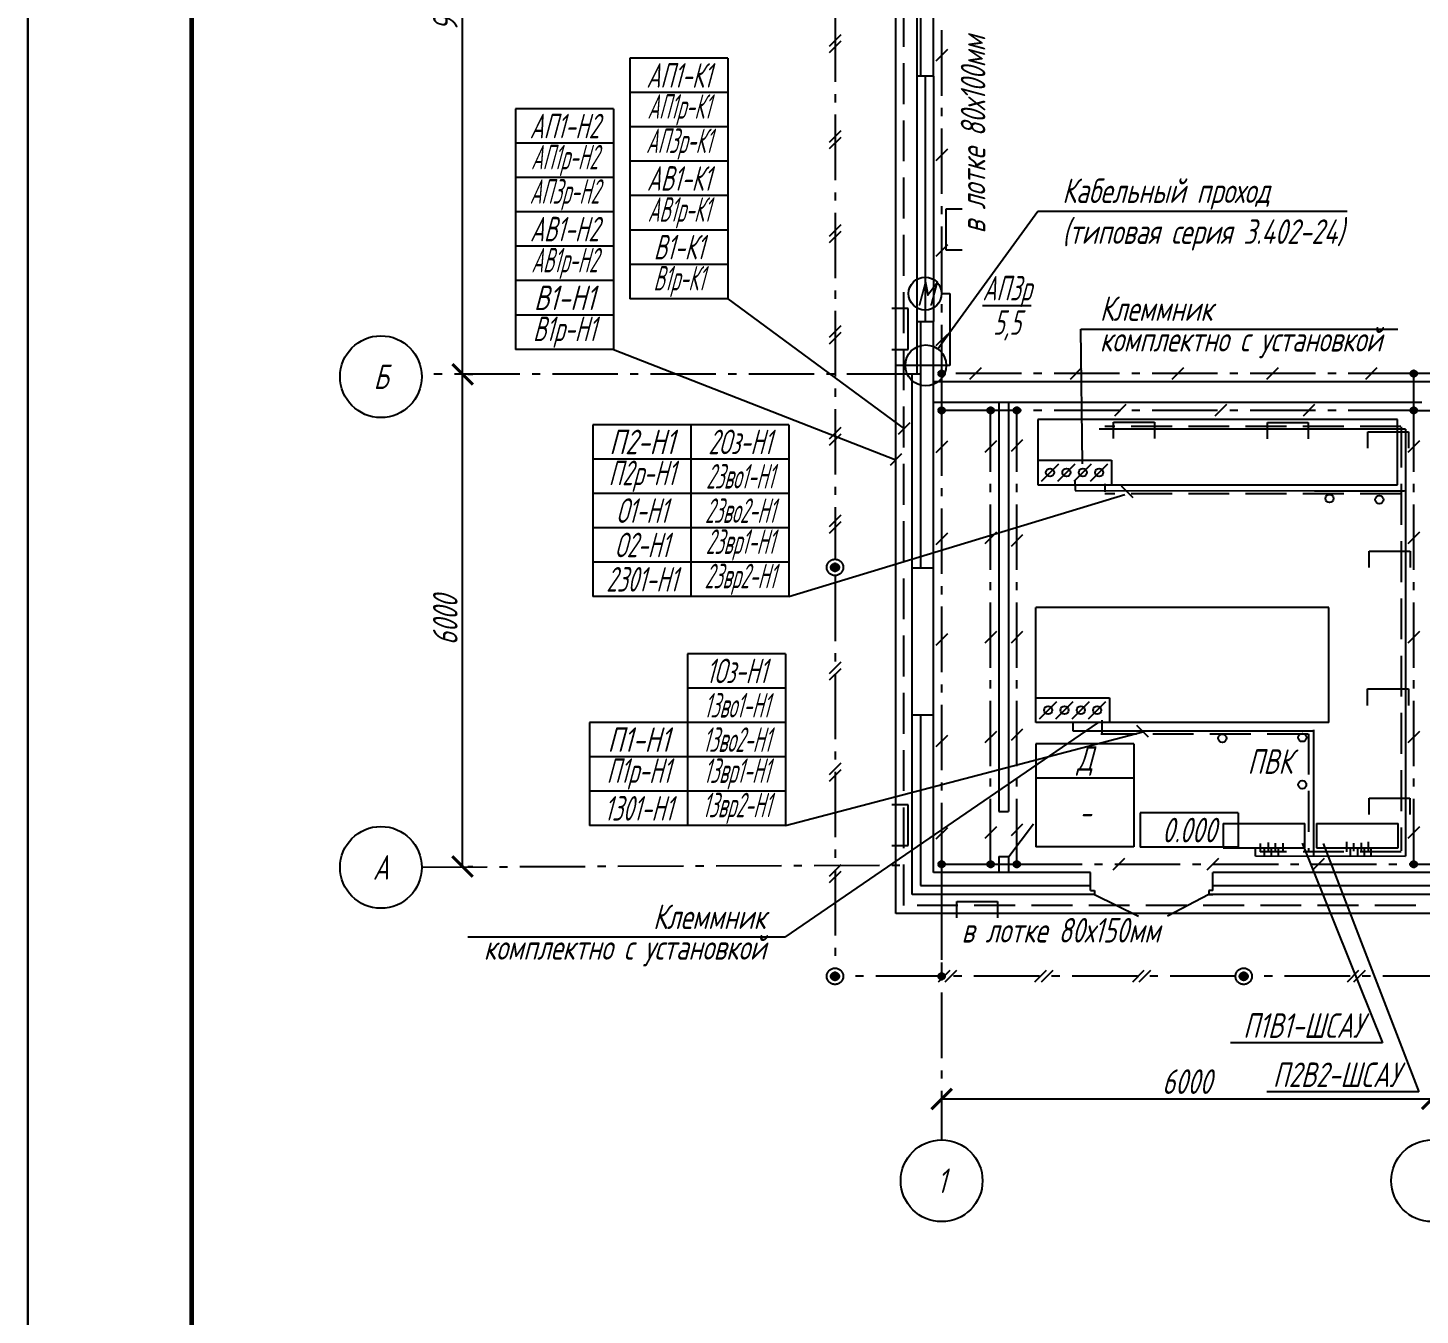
# Model space of a CAD drawing. Header units: millimetres. Extents: x 6735 to 13224, y -12144 to -9633.
# Drawn here: x 11358.1 to 11528.4, y -9971 to -9813.6 of the extents above; entities that cross this region are included whole.
import ezdxf
from ezdxf import colors
from ezdxf.entities.mleader import LeaderData, LeaderLine
from ezdxf.enums import TextEntityAlignment as Align
from ezdxf.math import Vec2, Vec3

# ---------------------------------------------------------------- set-up
doc = ezdxf.new("R2010")
doc.units = ezdxf.units.MM
doc.linetypes.add('gost5', pattern=[7, 5, -2, 0])
doc.linetypes.add('gost6', pattern=[12, 8, -1.5, 1, -1.5])
doc.layers.get('Defpoints').update_dxf_attribs({"color": 33})
for name, color, linetype, lineweight in [('Заземление (Вновь)', 6, 'gost6', 50), ('КаБель контрольный (Вновь)', 142, 'gost5', 60), ('КаБель силовой (Вновь)', 1, 'Continuous', 60), ('Линия выноска', 137, 'Continuous', 25), ('Осевая', 4, 'gost6', 25), ('Размерная', 4, 'Continuous', 25), ('Рамка толстая', 7, 'Continuous', 60), ('Рамка тонкая', 5, 'Continuous', 25), ('Строительный', 251, 'Continuous', 13), ('Текст', 2, 'Continuous', 25), ('Щиты пульты (Вновь)', 5, 'Continuous', 50), ('ЭлектрооБорудование (Вновь)', 160, 'Continuous', 60)]:
    doc.layers.add(name, color=color, linetype=linetype, lineweight=lineweight)
doc.styles.add('Simplex', font='simplex.shx', dxfattribs={"width": 0.7, "oblique": 15})
doc.dimstyles.new('ISO-25', dxfattribs={"dimtxt": 3, "dimasz": 2.5, "dimexe": 1.25, "dimexo": 0.625, "dimtad": 1, "dimtxsty": 'Simplex', "dimcen": 2.5, "dimclrt": 2, "dimadec": 0, "dimazin": 0, "dimtfac": 1, "dimtmove": 0, "dimatfit": 3, "dimfxl": 1, "dimarcsym": 0})

# ---------------------------------------------------------------- blocks, each defined once
blk = doc.blocks.new('A$C54FF5821')
at = {"layer": 'Рамка толстая'}
blk.add_line((20, 589), (20, 5), dxfattribs=at)
at = {"layer": 'Рамка тонкая'}
for p, q in [((0, 594), (0, 0)), ((420, 0), (420, 594))]:
    blk.add_line(p, q, dxfattribs=at)
blk = doc.blocks.new('_ArchTick')
at = {"color": 0, "linetype": 'ByBlock', "const_width": 0.15}
blk.add_lwpolyline([(-0.5, -0.5), (0.5, 0.5)], dxfattribs=at)
blk = doc.blocks.new('*D461')
at = {"layer": 'Defpoints', "color": 0, "transparency": 16777216}
for p in [(11469.89, -9944.56), (11529.89, -9944.56), (11529.89, -9944.56)]:
    blk.add_point(p, dxfattribs=at)
at = {"layer": 'Размерная', "color": 0, "lineweight": -2, "transparency": 16777216}
for p, q in [((11529.89, -9943.94), (11529.89, -9943.31)), ((11469.89, -9944.56), (11529.89, -9944.56)), ((11469.89, -9945.19), (11469.89, -9945.81))]:
    blk.add_line(p, q, dxfattribs=at)
at = {"layer": 'Размерная', "color": 0, "lineweight": -2, "transparency": 16777216, "xscale": 2.5, "yscale": 2.5, "zscale": 2.5, "rotation": 180}
blk.add_blockref('_ArchTick', (11469.89, -9944.56), dxfattribs=at)
at = {"layer": 'Размерная', "color": 0, "lineweight": -2, "transparency": 16777216, "xscale": 2.5, "yscale": 2.5, "zscale": 2.5}
blk.add_blockref('_ArchTick', (11529.89, -9944.56), dxfattribs=at)
at = {"layer": 'Размерная', "color": 2, "lineweight": 25, "transparency": 16777216, "insert": (11499.89, -9942.44), "char_height": 3, "attachment_point": 5, "style": 'Simplex'}
blk.add_mtext('6000', dxfattribs=at)
blk = doc.blocks.new('*D465')
at = {"layer": 'Defpoints', "color": 0, "transparency": 16777216}
for p in [(11411.29, -9855.95), (11411.29, -9855.95), (11411.29, -9916.13)]:
    blk.add_point(p, dxfattribs=at)
at = {"layer": 'Размерная', "color": 0, "lineweight": -2, "transparency": 16777216}
for p, q in [((11411.29, -9916.13), (11411.29, -9855.95)), ((11411.92, -9855.95), (11412.54, -9855.95)), ((11411.92, -9916.13), (11412.54, -9916.13))]:
    blk.add_line(p, q, dxfattribs=at)
at = {"layer": 'Размерная', "color": 0, "lineweight": -2, "transparency": 16777216, "xscale": 2.5, "yscale": 2.5, "zscale": 2.5}
for p, rotation in [((11411.29, -9855.95), 90), ((11411.29, -9916.13), 270)]:
    blk.add_blockref('_ArchTick', p, dxfattribs=dict(at, rotation=rotation))
at = {"layer": 'Размерная', "color": 2, "lineweight": 25, "transparency": 16777216, "insert": (11409.17, -9886.04), "char_height": 3, "attachment_point": 5, "rotation": 90, "style": 'Simplex'}
blk.add_mtext('6000', dxfattribs=at)
blk = doc.blocks.new('*D466')
at = {"layer": 'Defpoints', "color": 0, "transparency": 16777216}
for p in [(11411.29, -9765.95), (11411.29, -9765.95), (11411.29, -9855.95)]:
    blk.add_point(p, dxfattribs=at)
at = {"layer": 'Размерная', "color": 0, "lineweight": -2, "transparency": 16777216}
for p, q in [((11411.29, -9855.95), (11411.29, -9765.95)), ((11411.92, -9765.95), (11412.54, -9765.95)), ((11411.92, -9855.95), (11412.54, -9855.95))]:
    blk.add_line(p, q, dxfattribs=at)
at = {"layer": 'Размерная', "color": 0, "lineweight": -2, "transparency": 16777216, "xscale": 2.5, "yscale": 2.5, "zscale": 2.5}
for p, rotation in [((11411.29, -9765.95), 90), ((11411.29, -9855.95), 270)]:
    blk.add_blockref('_ArchTick', p, dxfattribs=dict(at, rotation=rotation))
at = {"layer": 'Размерная', "color": 2, "lineweight": 25, "transparency": 16777216, "insert": (11409.17, -9810.95), "char_height": 3, "attachment_point": 5, "rotation": 90, "style": 'Simplex'}
blk.add_mtext('9000', dxfattribs=at)
blk = doc.blocks.new('A$C11954CC4')
at = {"layer": 'Линия выноска', "color": 161}
for p, q in [((12, 4.2), (0, 4.2)), ((0, 4.2), (0, 0)), ((12, 4.2), (12, 0)), ((12, 0), (0, 0))]:
    blk.add_line(p, q, dxfattribs=at)
blk = doc.blocks.new('_None')
blk = doc.blocks.new('A$C710D2D3C')
at = {"layer": 'Рамка тонкая'}
for p, q in [((0, 0), (0, 2)), ((0, 2), (5, 2)), ((5, 2), (5, 0))]:
    blk.add_line(p, q, dxfattribs=at)
blk = doc.blocks.new('_DotBlank')
at = {"color": 0, "linetype": 'ByBlock', "lineweight": -2}
blk.add_line((-0.5, 0), (-1, 0), dxfattribs=at)
blk.add_circle((0, 0), 0.5, dxfattribs=at)

msp = doc.modelspace()

# ---------------------------------------------------------------- hatches: boundary and pattern name
at = {"layer": 'Заземление (Вновь)', "lineweight": 25}
h = msp.add_hatch(color=256, dxfattribs=at)
h.paths.add_polyline_path([(11469.88373, -9855.46146), (11469.88373, -9855.86146), (11470.28373, -9855.86146, 0.414213562)])
h.paths.add_polyline_path([(11469.88373, -9855.46146, 0.414213562), (11469.48373, -9855.86146), (11469.88373, -9855.86146)])
h.paths.add_polyline_path([(11470.28373, -9855.86146), (11469.88373, -9855.86146), (11469.48373, -9855.86146, 1)])
h = msp.add_hatch(color=256, dxfattribs=at)
h.paths.add_polyline_path([(11527.63836, -9855.46146), (11527.63836, -9855.86146), (11528.03836, -9855.86146, 0.414213562)])
h.paths.add_polyline_path([(11527.63836, -9855.46146, 0.414213562), (11527.23836, -9855.86146), (11527.63836, -9855.86146)])
h.paths.add_polyline_path([(11528.03836, -9855.86146), (11527.63836, -9855.86146), (11527.23836, -9855.86146, 1)])
h = msp.add_hatch(color=256, dxfattribs=at)
h.paths.add_polyline_path([(11469.88373, -9859.96146), (11469.88373, -9860.36146), (11470.28373, -9860.36146, 0.414213562)])
h.paths.add_polyline_path([(11469.88373, -9859.96146, 0.414213562), (11469.48373, -9860.36146), (11469.88373, -9860.36146)])
h.paths.add_polyline_path([(11470.28373, -9860.36146), (11469.88373, -9860.36146), (11469.48373, -9860.36146, 1)])
h = msp.add_hatch(color=256, dxfattribs=at)
h.paths.add_polyline_path([(11475.88373, -9859.96146), (11475.88373, -9860.36146), (11476.28373, -9860.36146, 0.414213562)])
h.paths.add_polyline_path([(11475.88373, -9859.96146, 0.414213562), (11475.48373, -9860.36146), (11475.88373, -9860.36146)])
h.paths.add_polyline_path([(11476.28373, -9860.36146), (11475.88373, -9860.36146), (11475.48373, -9860.36146, 1)])
h = msp.add_hatch(color=256, dxfattribs=at)
h.paths.add_polyline_path([(11479.08373, -9859.96146), (11479.08373, -9860.36146), (11479.48373, -9860.36146, 0.414213562)])
h.paths.add_polyline_path([(11479.08373, -9859.96146, 0.414213562), (11478.68373, -9860.36146), (11479.08373, -9860.36146)])
h.paths.add_polyline_path([(11479.48373, -9860.36146), (11479.08373, -9860.36146), (11478.68373, -9860.36146, 1)])
h = msp.add_hatch(color=256, dxfattribs=at)
h.paths.add_polyline_path([(11527.63836, -9859.96146), (11527.63836, -9860.36146), (11528.03836, -9860.36146, 0.414213562)])
h.paths.add_polyline_path([(11527.63836, -9859.96146, 0.414213562), (11527.23836, -9860.36146), (11527.63836, -9860.36146)])
h.paths.add_polyline_path([(11528.03836, -9860.36146), (11527.63836, -9860.36146), (11527.23836, -9860.36146, 1)])
for points in [[(11457.34373, -9879.56146, 1), (11456.34373, -9879.56146, 1)], [(11457.34373, -9929.56146, 1), (11456.34373, -9929.56146, 1)], [(11507.34373, -9929.56146, 1), (11506.34373, -9929.56146, 1)]]:
    msp.add_hatch(color=256, dxfattribs=at).paths.add_polyline_path(points)
h = msp.add_hatch(color=256, dxfattribs=at)
h.paths.add_polyline_path([(11469.88373, -9915.46146), (11469.88373, -9915.86146), (11470.28373, -9915.86146, 0.414213562)])
h.paths.add_polyline_path([(11469.88373, -9915.46146, 0.414213562), (11469.48373, -9915.86146), (11469.88373, -9915.86146)])
h.paths.add_polyline_path([(11470.28373, -9915.86146), (11469.88373, -9915.86146), (11469.48373, -9915.86146, 1)])
h = msp.add_hatch(color=256, dxfattribs=at)
h.paths.add_polyline_path([(11475.88373, -9915.46146), (11475.88373, -9915.86146), (11476.28373, -9915.86146, 0.414213562)])
h.paths.add_polyline_path([(11475.88373, -9915.46146, 0.414213562), (11475.48373, -9915.86146), (11475.88373, -9915.86146)])
h.paths.add_polyline_path([(11476.28373, -9915.86146), (11475.88373, -9915.86146), (11475.48373, -9915.86146, 1)])
h = msp.add_hatch(color=256, dxfattribs=at)
h.paths.add_polyline_path([(11479.08373, -9915.46146), (11479.08373, -9915.86146), (11479.48373, -9915.86146, 0.414213562)])
h.paths.add_polyline_path([(11479.08373, -9915.46146, 0.414213562), (11478.68373, -9915.86146), (11479.08373, -9915.86146)])
h.paths.add_polyline_path([(11479.48373, -9915.86146), (11479.08373, -9915.86146), (11478.68373, -9915.86146, 1)])
h = msp.add_hatch(color=256, dxfattribs=at)
h.paths.add_polyline_path([(11527.63836, -9915.46146), (11527.63836, -9915.86146), (11528.03836, -9915.86146, 0.414213562)])
h.paths.add_polyline_path([(11527.63836, -9915.46146, 0.414213562), (11527.23836, -9915.86146), (11527.63836, -9915.86146)])
h.paths.add_polyline_path([(11528.03836, -9915.86146), (11527.63836, -9915.86146), (11527.23836, -9915.86146, 1)])
h = msp.add_hatch(color=256, dxfattribs=at)
h.paths.add_polyline_path([(11469.88373, -9929.16146), (11469.88373, -9929.56146), (11470.28373, -9929.56146, 0.414213562)])
h.paths.add_polyline_path([(11469.88373, -9929.16146, 0.414213562), (11469.48373, -9929.56146), (11469.88373, -9929.56146)])
h.paths.add_polyline_path([(11470.28373, -9929.56146), (11469.88373, -9929.56146), (11469.48373, -9929.56146, 1)])

# ---------------------------------------------------------------- linework, layer by layer
for p, q in [((11469.88373, -9765.88146), (11469.88373, -9855.86146)), ((11456.84373, -9812.20146), (11456.84373, -9878.56146)), ((11457.55084, -9814.4335), (11456.13662, -9815.84771)), ((11457.55084, -9815.2335), (11456.13662, -9816.64771)), ((11470.59084, -9816.23004), (11469.17662, -9817.64425)), ((11457.55084, -9826.17478), (11456.13662, -9827.589)), ((11457.55084, -9826.97478), (11456.13662, -9828.389)), ((11470.59084, -9828.42903), (11469.17662, -9829.84325)), ((11457.55084, -9837.67318), (11456.13662, -9839.08739)), ((11457.55084, -9838.47318), (11456.13662, -9839.88739)), ((11470.59084, -9840.11292), (11469.17662, -9841.52714)), ((11457.55084, -9850.03574), (11456.13662, -9851.44996)), ((11457.55084, -9850.83574), (11456.13662, -9852.24996)), ((11470.59084, -9851.07046), (11469.17662, -9852.48467)), ((11527.63836, -9855.86146), (11469.88373, -9855.86146)), ((11469.88373, -9855.86146), (11469.88373, -9860.36146)), ((11474.70393, -9855.15435), (11473.28972, -9856.56857)), ((11487.01039, -9855.15435), (11485.59618, -9856.56857)), ((11499.46815, -9855.15435), (11498.05394, -9856.56857)), ((11511.05879, -9855.15435), (11509.64458, -9856.56857)), ((11523.13955, -9855.15435), (11521.72533, -9856.56857)), ((11527.63836, -9860.36146), (11527.63836, -9855.86146)), ((11532.13836, -9855.86146), (11527.63836, -9855.86146)), ((11492.42975, -9859.65435), (11491.01554, -9861.06857)), ((11504.73621, -9859.65435), (11503.322, -9861.06857)), ((11515.51858, -9859.65435), (11514.10436, -9861.06857)), ((11475.88373, -9860.36146), (11469.88373, -9860.36146)), ((11469.88373, -9860.36146), (11469.88373, -9915.86146)), ((11475.88373, -9915.86146), (11475.88373, -9860.36146)), ((11479.08373, -9860.36146), (11475.88373, -9860.36146)), ((11527.63836, -9860.36146), (11479.08373, -9860.36146)), ((11479.08373, -9915.86146), (11479.08373, -9860.36146)), ((11527.63836, -9915.86146), (11527.63836, -9860.36146)), ((11527.63836, -9860.36146), (11532.13836, -9860.36146)), ((11457.55084, -9862.45596), (11456.13662, -9863.87018)), ((11457.55084, -9863.25596), (11456.13662, -9864.67018)), ((11470.59084, -9864.14116), (11469.17662, -9865.55537)), ((11476.59084, -9864.08583), (11475.17662, -9865.50004)), ((11479.79084, -9863.97512), (11478.37662, -9865.38933)), ((11528.34547, -9864.08583), (11526.93126, -9865.50004)), ((11457.55084, -9873.18822), (11456.13662, -9874.60244)), ((11457.55084, -9873.98822), (11456.13662, -9875.40244)), ((11470.59084, -9875.37724), (11469.17662, -9876.79145)), ((11476.59084, -9875.26653), (11475.17662, -9876.68075)), ((11479.79084, -9875.59865), (11478.37662, -9877.01287)), ((11528.34547, -9875.26653), (11526.93126, -9876.68075)), ((11456.84373, -9880.56146), (11456.84373, -9928.56146)), ((11470.59084, -9887.69137), (11469.17662, -9889.10558)), ((11476.59084, -9887.40435), (11475.17662, -9888.81857)), ((11479.79084, -9887.40435), (11478.37662, -9888.81857)), ((11528.34547, -9887.40435), (11526.93126, -9888.81857)), ((11457.55084, -9891.15505), (11456.13662, -9892.56926)), ((11457.55084, -9891.95505), (11456.13662, -9893.36926)), ((11470.59084, -9900.10649), (11469.17662, -9901.5207)), ((11476.59084, -9899.60833), (11475.17662, -9901.02254)), ((11479.79084, -9899.33158), (11478.37662, -9900.7458)), ((11528.34547, -9899.60833), (11526.93126, -9901.02254)), ((11457.55084, -9903.51762), (11456.13662, -9904.93183)), ((11457.55084, -9904.31762), (11456.13662, -9905.73183)), ((11479.79084, -9910.95508), (11478.37662, -9912.36929)), ((11470.59084, -9911.3979), (11469.17662, -9912.81212)), ((11476.59084, -9911.2872), (11475.17662, -9912.70141)), ((11528.34547, -9911.2872), (11526.93126, -9912.70141)), ((11457.55084, -9915.93783), (11456.13662, -9917.35205)), ((11469.88373, -9915.86146), (11475.88373, -9915.86146)), ((11469.88373, -9915.86146), (11469.88373, -9929.56146)), ((11475.88373, -9915.86146), (11479.08373, -9915.86146)), ((11479.08373, -9915.86146), (11527.63836, -9915.86146)), ((11492.26402, -9915.15435), (11490.84981, -9916.56857)), ((11503.7385, -9915.15435), (11502.32428, -9916.56857)), ((11516.66673, -9915.15435), (11515.25251, -9916.56857)), ((11527.63836, -9915.86146), (11532.13836, -9915.86146)), ((11457.55084, -9916.73783), (11456.13662, -9918.15205)), ((11505.84373, -9929.56146), (11457.84373, -9929.56146)), ((11470.89781, -9928.85435), (11469.4836, -9930.26857)), ((11471.69781, -9928.85435), (11470.2836, -9930.26857)), ((11482.68262, -9928.85435), (11481.2684, -9930.26857)), ((11483.48262, -9928.85435), (11482.0684, -9930.26857)), ((11494.63457, -9928.85435), (11493.22036, -9930.26857)), ((11495.43457, -9928.85435), (11494.02036, -9930.26857)), ((11555.84373, -9929.56146), (11507.84373, -9929.56146)), ((11520.89781, -9928.85435), (11519.4836, -9930.26857)), ((11521.69781, -9928.85435), (11520.2836, -9930.26857))]:
    msp.add_line(p, q, dxfattribs=at)
for centre, radius in [((11469.88373, -9855.86146), 0.4), ((11527.63836, -9855.86146), 0.4), ((11469.88373, -9860.36146), 0.4), ((11475.88373, -9860.36146), 0.4), ((11479.08373, -9860.36146), 0.4), ((11527.63836, -9860.36146), 0.4), ((11456.84373, -9879.56146), 1), ((11456.84373, -9879.56146), 0.5), ((11469.88373, -9915.86146), 0.4), ((11475.88373, -9915.86146), 0.4), ((11479.08373, -9915.86146), 0.4), ((11527.63836, -9915.86146), 0.4), ((11456.84373, -9929.56146), 1), ((11456.84373, -9929.56146), 0.5), ((11469.88373, -9929.56146), 0.4), ((11506.84373, -9929.56146), 1), ((11506.84373, -9929.56146), 0.5)]:
    msp.add_circle(centre, radius, dxfattribs=at)
at = {"layer": 'КаБель контрольный (Вновь)', "lineweight": 25}
for p, q in [((11465.28373, -9920.90146), (11465.28373, -9757.24699)), ((11526.07073, -9862.31507), (11489.83348, -9862.31507)), ((11526.09441, -9862.35701), (11526.09441, -9914.225)), ((11489.84159, -9869.34093), (11489.84159, -9870.34093)), ((11526.07663, -9870.54726), (11489.83938, -9870.54726)), ((11489.48059, -9898.24207), (11489.48059, -9899.94206)), ((11514.71683, -9899.94206), (11489.35135, -9899.94206)), ((11514.77606, -9899.89261), (11514.77606, -9914.30538)), ((11508.84321, -9913.32773), (11508.84321, -9914.32773)), ((11526.09441, -9914.32773), (11508.84321, -9914.32773)), ((11509.82599, -9913.20804), (11509.82599, -9914.32773)), ((11510.68054, -9913.26556), (11510.68054, -9914.32773)), ((11511.62535, -9913.28148), (11511.62535, -9914.32773)), ((11519.42809, -9913.12755), (11519.42809, -9914.32773)), ((11520.29097, -9913.26925), (11520.29097, -9914.26925)), ((11521.20113, -9913.24563), (11521.20113, -9914.24563)), ((11522.06401, -9913.12755), (11522.06401, -9914.32773)), ((11590.88373, -9920.90146), (11465.28373, -9920.90146))]:
    msp.add_line(p, q, dxfattribs=at)
at = {"layer": 'КаБель силовой (Вновь)', "lineweight": 25}
for p, q in [((11464.28373, -9921.90146), (11464.28373, -9759.38146)), ((11469.88373, -9846.08127), (11470.88373, -9846.08127)), ((11470.88373, -9846.08127), (11470.88373, -9854.86146)), ((11470.88373, -9854.86146), (11464.28373, -9854.86146)), ((11526.63836, -9862.65652), (11489.17942, -9862.65652)), ((11526.63836, -9862.65652), (11526.63836, -9914.86146)), ((11481.65328, -9866.46006), (11490.65328, -9866.46006)), ((11490.65328, -9866.46006), (11490.65328, -9869.46006)), ((11482.09262, -9869.02072), (11484.21394, -9866.8994)), ((11484.09262, -9869.02072), (11486.21394, -9866.8994)), ((11486.09262, -9869.02072), (11488.21394, -9866.8994)), ((11488.09262, -9869.02072), (11490.21394, -9866.8994)), ((11486.19255, -9868.92079), (11486.20314, -9870.15348)), ((11486.20314, -9870.15348), (11526.53449, -9870.19458)), ((11515.51288, -9870.18421), (11526.45656, -9870.19529)), ((11481.42014, -9895.51624), (11490.42014, -9895.51624)), ((11490.42014, -9895.51624), (11490.42014, -9898.51624)), ((11481.85948, -9898.0769), (11483.9808, -9895.95558)), ((11483.85948, -9898.0769), (11485.9808, -9895.95558)), ((11485.85948, -9898.0769), (11487.9808, -9895.95558)), ((11487.85948, -9898.0769), (11489.9808, -9895.95558)), ((11485.92014, -9898.52613), (11485.92014, -9899.52613)), ((11485.92014, -9899.52613), (11515.41342, -9899.52613)), ((11515.41342, -9914.86146), (11515.41342, -9899.44151)), ((11508.29993, -9914.861), (11508.29993, -9913.861)), ((11509.32988, -9913.86146), (11509.32988, -9914.86146)), ((11510.23003, -9914.84106), (11510.23003, -9913.84106)), ((11511.11705, -9914.85103), (11511.11705, -9913.85103)), ((11519.90642, -9914.80921), (11519.90642, -9913.80921)), ((11520.75245, -9913.86146), (11520.75245, -9914.86146)), ((11521.62493, -9914.83484), (11521.62493, -9913.83484)), ((11522.44531, -9914.83484), (11522.44531, -9913.83484)), ((11508.29993, -9914.84106), (11526.63836, -9914.86146)), ((11526.63836, -9914.86146), (11526.63836, -9914.86146)), ((11591.88373, -9921.90146), (11464.28373, -9921.90146))]:
    msp.add_line(p, q, dxfattribs=at)
for centre in [(11483.15328, -9867.96006), (11485.15328, -9867.96006), (11487.15328, -9867.96006), (11489.15328, -9867.96006), (11517.33561, -9871.1379), (11523.42961, -9871.27626), (11482.92014, -9897.01624), (11484.92014, -9897.01624), (11486.92014, -9897.01624), (11488.92014, -9897.01624), (11504.23055, -9900.45331), (11514.01351, -9900.36884), (11514.00096, -9906.12142)]:
    msp.add_circle(centre, 0.5, dxfattribs=at)
at = {"layer": 'Линия выноска', "color": 161, "lineweight": 25}
for p, q in [((11443.74474, -9846.7054), (11465.28373, -9862.59208)), ((11429.74474, -9852.89881), (11464.28373, -9866.40115)), ((11465.99084, -9861.88497), (11464.57662, -9863.29918)), ((11464.99084, -9865.69404), (11463.57662, -9867.10825)), ((11493.32177, -9871.05271), (11491.90756, -9869.63849)), ((11451.21305, -9883.12124), (11492.28573, -9870.65785)), ((11495.19398, -9900.3253), (11493.77977, -9898.91109)), ((11450.79932, -9911.12309), (11494.48688, -9899.68473))]:
    msp.add_line(p, q, dxfattribs=at)
at = {"layer": 'Линия выноска', "lineweight": 25}
for p, q in [((11481.4191, -9901.13592), (11481.4191, -9905.33592)), ((11493.4191, -9901.13592), (11481.4191, -9901.13592)), ((11493.4191, -9901.13592), (11493.4191, -9905.33592)), ((11481.4191, -9905.33592), (11481.4191, -9913.73592)), ((11493.4191, -9905.33592), (11481.4191, -9905.33592)), ((11493.4191, -9905.33592), (11493.4191, -9913.73592)), ((11494.16346, -9909.57777), (11494.16346, -9913.77777)), ((11506.16346, -9909.57777), (11494.16346, -9909.57777)), ((11506.16346, -9909.57777), (11506.16346, -9913.77777)), ((11493.4191, -9913.73592), (11481.4191, -9913.73592)), ((11506.16346, -9913.77777), (11494.16346, -9913.77777))]:
    msp.add_line(p, q, dxfattribs=at)
at = {"layer": 'Осевая', "lineweight": 25}
for p, q in [((11466.28373, -9855.94511), (11406.28373, -9855.94511)), ((11406.29238, -9916.19965), (11466.28373, -9915.94511)), ((11469.88836, -9919.56146), (11469.88836, -9949.56146))]:
    msp.add_line(p, q, dxfattribs=at)
at = {"layer": 'Рамка тонкая', "lineweight": 25}
for centre in [(11401.29256, -9856.24208), (11401.29256, -9916.24208), (11469.88836, -9954.56146), (11529.88836, -9954.56146)]:
    msp.add_circle(centre, 5, dxfattribs=at)
at = {"layer": 'Строительный', "lineweight": 25, "ltscale": 100}
for p, q in [((11466.84373, -9803.43621), (11466.84373, -9819.47511)), ((11467.28373, -9803.43621), (11467.28373, -9819.47511)), ((11468.88373, -9819.47511), (11468.88373, -9803.43621)), ((11468.88373, -9819.47511), (11466.84373, -9819.47511)), ((11466.84373, -9819.47511), (11466.84373, -9849.47511)), ((11466.84373, -9819.47511), (11466.84373, -9849.47511)), ((11467.86373, -9819.47511), (11467.86373, -9849.47511)), ((11468.88373, -9819.47511), (11468.88373, -9849.47511)), ((11466.84373, -9849.47511), (11466.84373, -9855.90146)), ((11466.84373, -9849.47511), (11468.88373, -9849.47511)), ((11467.28373, -9849.47511), (11467.28373, -9879.64751)), ((11468.88373, -9916.86146), (11468.88373, -9849.47511)), ((11466.28373, -9884.391), (11466.28373, -9855.90146)), ((11466.28373, -9855.90146), (11467.28373, -9855.90146)), ((11479.88373, -9856.86146), (11468.88373, -9856.86146)), ((11579.88373, -9856.86146), (11479.88373, -9856.86146)), ((11468.88373, -9859.36146), (11528.63836, -9859.36146)), ((11476.88373, -9859.36146), (11476.88373, -9909.40575)), ((11478.08373, -9859.36146), (11478.08373, -9909.40575)), ((11468.88373, -9879.64751), (11466.28373, -9879.64751)), ((11466.28373, -9919.56146), (11466.28373, -9884.391)), ((11468.88373, -9897.64751), (11466.28373, -9897.64751)), ((11467.28373, -9897.64751), (11467.28373, -9918.46146)), ((11476.88373, -9909.40575), (11478.08373, -9909.40575)), ((11478.09091, -9914.89223), (11481.10694, -9910.92251)), ((11476.88373, -9914.90575), (11476.88373, -9916.86146)), ((11476.88373, -9914.90575), (11478.08373, -9914.90575)), ((11478.08373, -9914.90575), (11478.08373, -9916.86146)), ((11488.08373, -9916.86146), (11468.88373, -9916.86146)), ((11488.08373, -9919.06146), (11488.08373, -9916.86146)), ((11539.88373, -9916.86146), (11503.08373, -9916.86146)), ((11503.08373, -9919.06146), (11503.08373, -9916.86146)), ((11467.28373, -9918.46146), (11488.08373, -9918.46146)), ((11488.08373, -9919.06146), (11488.58373, -9919.06146)), ((11488.58373, -9919.06146), (11488.58373, -9919.56146)), ((11503.08373, -9919.06146), (11502.58373, -9919.06146)), ((11502.58373, -9919.06146), (11502.58373, -9919.56146)), ((11503.08373, -9918.46146), (11539.88373, -9918.46146)), ((11488.58373, -9919.56146), (11466.28373, -9919.56146)), ((11488.58373, -9919.56146), (11488.08373, -9919.56146)), ((11488.58373, -9919.56146), (11493.96572, -9922.21107)), ((11502.58373, -9919.56146), (11497.5226, -9922.21107)), ((11539.88373, -9919.56146), (11502.58373, -9919.56146)), ((11502.58373, -9919.56146), (11503.08373, -9919.56146))]:
    msp.add_line(p, q, dxfattribs=at)
at = {"layer": 'Щиты пульты (Вновь)', "lineweight": 25, "ltscale": 100}
for p, q in [((11504.32988, -9910.86146), (11504.32988, -9913.86146)), ((11504.32988, -9910.86146), (11514.32988, -9910.86146)), ((11514.32988, -9913.86146), (11514.32988, -9910.86146)), ((11515.75245, -9910.86146), (11515.75245, -9913.86146)), ((11515.75245, -9910.86146), (11525.75245, -9910.86146)), ((11525.75245, -9913.86146), (11525.75245, -9910.86146)), ((11504.32988, -9913.86146), (11514.32988, -9913.86146)), ((11515.75245, -9913.86146), (11525.75245, -9913.86146))]:
    msp.add_line(p, q, dxfattribs=at)
at = {"layer": 'ЭлектрооБорудование (Вновь)', "linetype": 'ByBlock', "lineweight": 25, "ltscale": 0.7}
for p, q in [((11481.63792, -9861.46006), (11481.63792, -9869.46006)), ((11525.63944, -9861.46006), (11481.65328, -9861.47984)), ((11481.65328, -9861.47984), (11481.65328, -9869.47984)), ((11525.63944, -9869.46006), (11525.63944, -9861.46006)), ((11481.63792, -9869.46006), (11525.63944, -9869.46006))]:
    msp.add_line(p, q, dxfattribs=at)
at = {"layer": 'ЭлектрооБорудование (Вновь)', "lineweight": 25}
for p, q in [((11481.40478, -9898.51624), (11481.40478, -9884.47769)), ((11517.26901, -9884.47769), (11481.40478, -9884.47769)), ((11517.26901, -9898.51624), (11517.26901, -9884.47769)), ((11517.26901, -9898.51624), (11481.40478, -9898.51624))]:
    msp.add_line(p, q, dxfattribs=at)
msp.add_circle((11467.86864, -9846.08127), 2.01509, dxfattribs=at)

# ---------------------------------------------------------------- block references
for p in [(10938.10387, -10227.35746), (11358.10387, -10227.35746)]:
    msp.add_blockref('A$C54FF5821', p)
at = {"layer": 'КаБель силовой (Вновь)', "lineweight": 25}
for name, p in [('A$C11954CC4', (11431.74475, -9821.50541)), ('A$C11954CC4', (11431.74475, -9825.70541)), ('A$C11954CC4', (11417.74475, -9827.69883)), ('A$C11954CC4', (11431.74477, -9829.9054)), ('A$C11954CC4', (11417.74475, -9831.89883)), ('A$C11954CC4', (11431.74475, -9834.10539)), ('A$C11954CC4', (11417.74477, -9836.09882)), ('A$C11954CC4', (11431.74475, -9838.30539)), ('A$C11954CC4', (11417.74475, -9840.2988)), ('A$C11954CC4', (11431.74475, -9842.50539)), ('A$C11954CC4', (11417.74475, -9844.4988)), ('A$C11954CC4', (11431.74475, -9846.70539)), ('A$C11954CC4', (11417.74475, -9848.6988)), ('A$C11954CC4', (11417.74475, -9852.8988)), ('A$C11954CC4', (11427.21307, -9866.32123)), ('A$C11954CC4', (11439.21307, -9866.32123)), ('A$C710D2D3C', (11490.91004, -9863.80476)), ('A$C710D2D3C', (11509.74547, -9863.831)), ('A$C710D2D3C', (11522.01114, -9864.99118)), ('A$C11954CC4', (11427.21307, -9870.52123)), ('A$C11954CC4', (11439.21307, -9870.52123)), ('A$C11954CC4', (11427.21307, -9874.72123)), ('A$C11954CC4', (11439.21307, -9874.72123)), ('A$C11954CC4', (11427.21307, -9878.92123)), ('A$C11954CC4', (11439.21307, -9878.92123)), ('A$C710D2D3C', (11522.18609, -9879.58195)), ('A$C11954CC4', (11427.21307, -9883.12123)), ('A$C11954CC4', (11439.21307, -9883.12123)), ('A$C11954CC4', (11438.79934, -9894.32308)), ('A$C11954CC4', (11438.79934, -9898.52308)), ('A$C710D2D3C', (11521.98565, -9896.42852)), ('A$C11954CC4', (11426.79934, -9902.72309)), ('A$C11954CC4', (11438.79934, -9902.72308)), ('A$C11954CC4', (11426.79934, -9906.92309)), ('A$C11954CC4', (11438.79934, -9906.92308)), ('A$C11954CC4', (11426.79934, -9911.12308)), ('A$C11954CC4', (11438.79934, -9911.12308)), ('A$C710D2D3C', (11522.1753, -9909.76199)), ('A$C710D2D3C', (11471.7403, -9922.40146))]:
    msp.add_blockref(name, p, dxfattribs=at)
at = {"layer": 'КаБель силовой (Вновь)', "lineweight": 25, "xscale": -1}
for p, rotation in [((11472.38373, -9835.74955), 90), ((11463.78373, -9852.91904), 270), ((11463.78373, -9913.57598), 270)]:
    msp.add_blockref('A$C710D2D3C', p, dxfattribs=dict(at, rotation=rotation))

# ---------------------------------------------------------------- texts
at = {"layer": 'Текст', "lineweight": 25, "style": 'Simplex', "oblique": 15, "width": 0.7}
msp.add_text('в лотке 80х100мм', height=3, rotation=90, dxfattribs=at).set_placement((11475.23387, -9838.7167))
for s, p in [('Б', (11401.29256, -9856.24208)), ('А', (11401.29256, -9916.24208)), ('1', (11469.88836, -9954.56146))]:
    msp.add_text(s, height=3, dxfattribs=at).set_placement(p, align=Align.MIDDLE_CENTER)
msp.add_text('в лотке 80х150мм', height=3, dxfattribs=at).set_placement((11472.32514, -9925.43173))
at = {"layer": 'Текст', "lineweight": 25, "char_height": 3, "style": 'Simplex'}
for s, width, insert, attachment_point in [('{\\W0.6;АП1-К1}', 3.5, (11437.74474, -9819.40543), 5), ('{\\W0.5;АП1р-К1}', 3.5, (11437.74474, -9823.60543), 5), ('{\\W0.6;АП1-Н2}', 3.5, (11423.74474, -9825.59884), 5), ('{\\W0.5;АП3р-К1}', 3.5, (11437.74475, -9827.80541), 5), ('{\\W0.5;АП1р-Н2}', 3.5, (11423.74474, -9829.79884), 5), ('{\\W0.6;АВ1-К1}', 3.5, (11437.74474, -9832.0054), 5), ('{\\W0.5;АП3р-Н2}', 3.5, (11423.74475, -9833.99883), 5), ('{\\W0.5;АВ1р-К1}', 3.5, (11437.74474, -9836.2054), 5), ('{\\W0.6;АВ1-Н2}', 3.5, (11423.74474, -9838.19881), 5), ('{\\W0.6;В1-К1}', 3.5, (11437.74474, -9840.4054), 5), ('{\\W0.5;АВ1р-Н2}', 3.5, (11423.74474, -9842.39881), 5), ('{\\W0.5;В1р-К1}', 3.5, (11437.74474, -9844.6054), 5), ('\\A1;{\\W0.6;\\SАП3р/5,5;}', 3.5, (11477.87111, -9847.52072), 5), ('В1-Н1', 3.5, (11423.74474, -9846.59881), 5), ('{\\W0.6;В1р-Н1}', 3.5, (11423.74474, -9850.79881), 5), ('П2-Н1', 3.5, (11433.21305, -9864.22124), 5), ('{\\W0.6;2Оз-Н1}', 3.5, (11445.21305, -9864.22124), 5), ('{\\W0.6;П2р-Н1}', 3.5, (11433.21305, -9868.42124), 5), ('{\\W0.5;2Зво1-Н1}', 3.5, (11445.21305, -9868.42124), 5), ('{\\W0.6;О1-Н1}', 3.5, (11433.21305, -9872.62124), 5), ('{\\W0.5;2Зво2-Н1}', 3.5, (11445.21305, -9872.62124), 5), ('{\\W0.5;2Звр1-Н1}', 3.5, (11445.21305, -9876.82124), 5), ('{\\W0.6;О2-Н1}', 3.5, (11433.21305, -9876.82124), 5), ('{\\W0.6;2З01-Н1}', 3.5, (11433.21305, -9881.02124), 5), ('{\\W0.5;2Звр2-Н1}', 3.5, (11445.21305, -9881.02124), 5), ('{\\W0.6;1Оз-Н1}', 3.5, (11444.79932, -9892.22309), 5), ('{\\W0.5;1Зво1-Н1}', 3.5, (11444.79932, -9896.42309), 5), ('П1-Н1', 3.5, (11432.79932, -9900.6231), 5), ('{\\W0.5;1Зво2-Н1}', 3.5, (11444.79932, -9900.62309), 5), ('Д', 3.5, (11487.4191, -9903.23592), 5), ('\\pi18.44808;ПВК', 43.5, (11488.86802, -9903.3081), 4), ('{\\W0.6;П1р-Н1}', 3.5, (11432.79932, -9904.8231), 5), ('{\\W0.5;1Звр1-Н1}', 3.5, (11444.79932, -9904.82309), 5), ('{\\W0.6;1З01-Н1}', 3.5, (11432.79932, -9909.02309), 5), ('{\\W0.5;1Звр2-Н1}', 3.5, (11444.79932, -9909.02309), 5), ('\\A1;-', 3.5, (11487.4191, -9909.53592), 5), ('0.000', 3.5, (11500.16346, -9911.67777), 5)]:
    msp.add_mtext_dynamic_manual_height_columns(s, width=width, gutter_width=12.5, heights=[0], dxfattribs=dict(at, insert=insert, attachment_point=attachment_point))
at = {"layer": 'ЭлектрооБорудование (Вновь)', "lineweight": 25, "insert": (11467.86864, -9846.08127), "char_height": 3, "attachment_point": 5, "style": 'Simplex'}
msp.add_mtext_dynamic_manual_height_columns('М', width=3.0147096, gutter_width=12.5, heights=[0], dxfattribs=at)

# ---------------------------------------------------------------- dimensions: what is measured, and where the dimension line sits
at = {"layer": 'Размерная', "lineweight": 25}
for base, p1, p2, picture, middle in [((11411.29139, -9765.94704), (11411.29139, -9855.94511), (11411.29139, -9765.94704), '*D466', (11409.16639, -9810.94607)), ((11411.29139, -9855.94511), (11411.29139, -9916.13379), (11411.29139, -9855.94511), '*D465', (11409.16639, -9886.03945))]:
    dim = msp.add_linear_dim(base=base, p1=p1, p2=p2, angle=90, dimstyle='ISO-25', override={"dimlfac": 100, "dimrnd": 1000, "dimblk1": 'ArchTick', "dimblk2": 'ArchTick', "dimsah": 1}, dxfattribs=at)
    dim.commit()
    dim.dimension.update_dxf_attribs({"geometry": picture, "text_midpoint": middle})
dim = msp.add_linear_dim(base=(11529.88836, -9944.56146), p1=(11469.88836, -9944.56146), p2=(11529.88836, -9944.56146), dimstyle='ISO-25', override={"dimlfac": 100, "dimrnd": 1000, "dimblk1": 'ArchTick', "dimblk2": 'ArchTick', "dimsah": 1}, dxfattribs=at)
dim.commit()
dim.dimension.update_dxf_attribs({"geometry": '*D461', "text_midpoint": (11499.88836, -9942.43646)})

# ---------------------------------------------------------------- leaders
at = {"layer": 'Линия выноска', "lineweight": 25}
ml = msp.add_multileader_mtext('Standard', dxfattribs=at)
ml.set_content('Кабельный проход\\P(типовая серия 3.402-24)', color=2, style='Simplex')
ml.set_leader_properties()
ml.set_arrow_properties(name='DOTBLANK')
ml.build(insert=Vec2(0, 0))
ml.multileader.update_dxf_attribs({"text_left_attachment_type": 6, "text_right_attachment_type": 6, "dogleg_length": 1, "arrow_head_size": 5})
ctx = ml.context
ctx.base_point, ctx.char_height, ctx.arrow_head_size, ctx.plane_origin = Vec3(11482.63937, -9836.00126), 3, 5, Vec3(11457.30267, -9774.03189)
ctx.left_attachment, ctx.right_attachment = 6, 6
notes = []
notes.append((ctx, [(1, (1, 1, 0), (11481.63937, -9836.00126), (1, 0), 1, [(0, [(11467.94873, -9854.86146)], 0, [])])]))
ctx.mtext.insert, ctx.mtext.flow_direction = Vec3(11484.63937, -9832.00126), 5
ml = msp.add_multileader_mtext('Standard', dxfattribs=at)
ml.set_content('\\pxsm0.75;Клеммник \\Pкомплектно с установкой', color=2, style='Simplex')
ml.set_leader_properties()
ml.set_arrow_properties(name='NONE')
ml.build(insert=Vec2(0, 0))
ml.multileader.update_dxf_attribs({"text_left_attachment_type": 6, "text_right_attachment_type": 6, "dogleg_length": 0.62405, "arrow_head_size": 0.6})
ctx = ml.context
ctx.base_point, ctx.char_height, ctx.arrow_head_size, ctx.plane_origin = Vec3(11487.24088, -9850.41675), 3, 0.6, Vec3(11477.68424, -9834.60504)
ctx.left_attachment, ctx.right_attachment = 6, 6
notes.append((ctx, [(0, (1, 1, 0), (11486.92885, -9850.41675), (1, 0), 0.31202, [(0, [(11487.12669, -9866.89079)], 0, [])])]))
ctx.mtext.insert, ctx.mtext.flow_direction = Vec3(11489.24088, -9846.41675), 5
ml = msp.add_multileader_mtext('Standard', dxfattribs=at)
ml.set_content('\\pxsm0.75;Клеммник \\Pкомплектно с установкой', color=2, style='Simplex')
ml.set_leader_properties()
ml.set_arrow_properties(name='NONE')
ml.build(insert=Vec2(0, 0))
ml.multileader.update_dxf_attribs({"text_left_attachment_type": 6, "text_right_attachment_type": 6, "dogleg_length": 0.62405, "arrow_head_size": 0.6})
ctx = ml.context
ctx.base_point, ctx.char_height, ctx.arrow_head_size, ctx.plane_origin = Vec3(11402.79333, -9924.77808), 3, 0.6, Vec3(11394.19104, -9932.39885)
ctx.left_attachment, ctx.right_attachment, ctx.text_align_type = 6, 6, 2
notes.append((ctx, [(1, (1, 1, 0), (11450.69436, -9924.77808), (-1, 0), 0.31202, [(0, [(11489.02584, -9898.51624)], 0, [])])]))
ctx.mtext.insert, ctx.mtext.alignment, ctx.mtext.flow_direction = Vec3(11448.38234, -9920.77808), 3, 5
ml = msp.add_multileader_mtext('Standard', dxfattribs=at)
ml.set_content('П1В1-ШСАУ', color=2, style='Simplex')
ml.set_leader_properties()
ml.set_arrow_properties(name='NONE')
ml.build(insert=Vec2(0, 0))
ml.multileader.update_dxf_attribs({"text_left_attachment_type": 6, "text_right_attachment_type": 6, "dogleg_length": 0.62405, "arrow_head_size": 0.6})
ctx = ml.context
ctx.base_point, ctx.char_height, ctx.arrow_head_size, ctx.plane_origin = Vec3(11500.70187, -9937.68826), 3, 0.6, Vec3(11472.68037, -9914.5381)
ctx.left_attachment, ctx.right_attachment, ctx.text_align_type = 6, 6, 2
notes.append((ctx, [(1, (1, 1, 0), (11523.81774, -9937.68826), (-1, 0), 0.31202, [(0, [(11513.99298, -9913.28333)], 0, [])])]))
ctx.mtext.insert, ctx.mtext.alignment, ctx.mtext.flow_direction = Vec3(11521.50572, -9934.08826), 3, 5
ml = msp.add_multileader_mtext('Standard', dxfattribs=at)
ml.set_content('П2В2-ШСАУ', color=2, style='Simplex')
ml.set_leader_properties()
ml.set_arrow_properties(name='NONE')
ml.build(insert=Vec2(0, 0))
ml.multileader.update_dxf_attribs({"text_left_attachment_type": 6, "text_right_attachment_type": 6, "dogleg_length": 0.62405, "arrow_head_size": 0.6})
ctx = ml.context
ctx.base_point, ctx.char_height, ctx.arrow_head_size, ctx.plane_origin = Vec3(11504.33456, -9943.70205), 3, 0.6, Vec3(11472.68037, -9920.55396)
ctx.left_attachment, ctx.right_attachment, ctx.text_align_type = 6, 6, 2
notes.append((ctx, [(1, (1, 1, 0), (11528.25043, -9943.70205), (-1, 0), 0.31202, [(0, [(11516.54521, -9913.33087)], 0, [])])]))
ctx.mtext.insert, ctx.mtext.alignment, ctx.mtext.flow_direction = Vec3(11525.9384, -9940.10205), 3, 5
for ctx, leaders in notes:
    for number, flags, end, landing, length, lines in leaders:
        leader = LeaderData()
        leader.index, (leader.has_last_leader_line, leader.has_dogleg_vector, leader.attachment_direction) = number, flags
        leader.last_leader_point, leader.dogleg_vector, leader.dogleg_length = Vec3(end), Vec3(landing), length
        for number, points, colour, breaks in lines:
            line = LeaderLine()
            line.index, line.vertices, line.color, line.breaks = number, Vec3.list(points), colors.encode_raw_color(colour), breaks
            leader.lines.append(line)
        ctx.leaders.append(leader)

doc.saveas('drawing.dxf')
